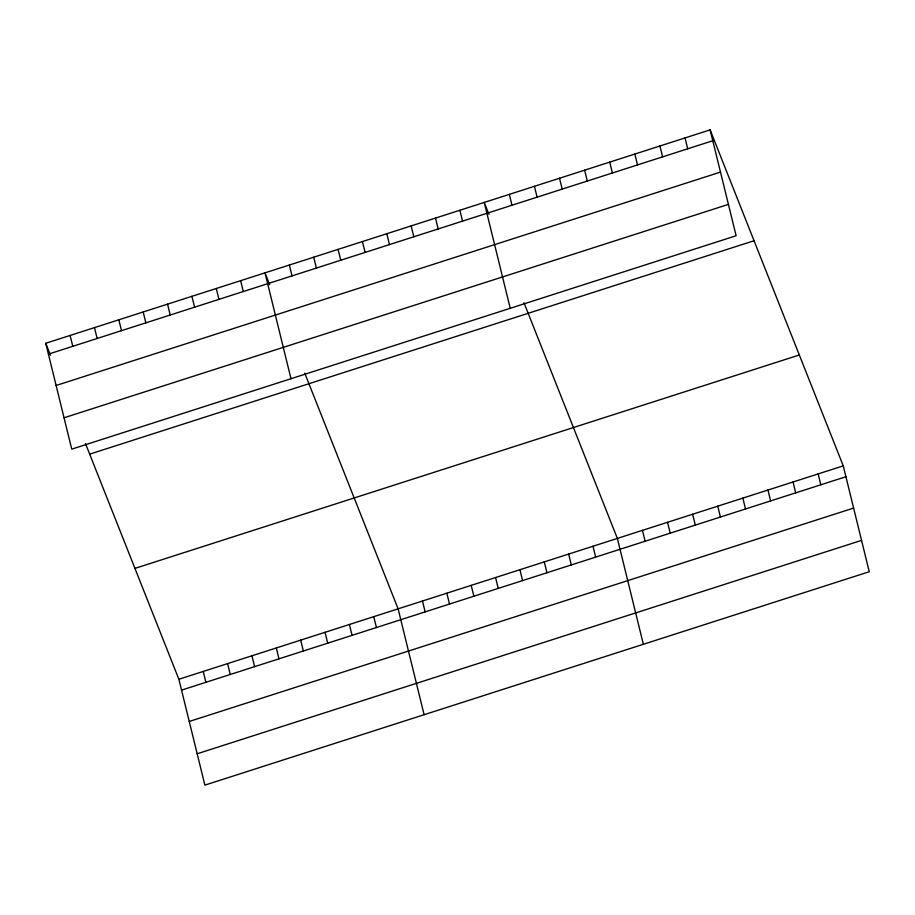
<?xml version="1.0" encoding="UTF-8"?>
<svg xmlns="http://www.w3.org/2000/svg" width="915" height="915" viewBox="0 0 915 915"><rect width="100%" height="100%" fill="white"/><g stroke="black" fill="none" stroke-linecap="round" stroke-linejoin="round"><path stroke-width="1.37" d="M710.12 129.873L736.129 235.738L71.747 449.139L45.75 343.274L710.12 129.873L843.253 465.861L869.25 571.726L204.88 785.127L178.871 679.262L85.495 443.592M48.415 354.139L712.796 140.738M56.124 385.49L720.494 172.089M64.05 417.789L728.432 204.388M89.681 454.149L754.052 240.748M134.94 568.387L799.321 354.986M178.871 679.262L843.253 465.861M181.547 690.127L845.918 476.726M189.245 721.477L853.615 508.077M197.171 753.777L861.553 540.376M488.942 214.316L484.241 202.432L510.238 308.286M523.986 302.751L617.362 538.42L643.359 644.274M269.696 284.737L264.995 272.853L290.993 378.719M304.741 373.171L398.116 608.841L424.114 714.707M45.75 343.274L50.462 355.157M818.147 473.924L820.824 484.79M793.053 481.988L795.718 492.853M685.026 137.936L687.691 148.802M767.948 490.051L770.624 500.917M659.932 146L662.597 156.865M742.854 498.115L745.519 508.98M634.827 154.063L637.503 164.929M717.76 506.178L720.425 517.032M609.733 162.127L612.398 172.992M692.655 514.23L695.32 525.096M584.628 170.19L587.304 181.044M667.561 522.293L670.226 533.159M559.534 178.242L562.199 189.108M642.456 530.357L645.132 541.222M534.44 186.305L537.105 197.171M509.335 194.369L512 205.234M593 546.244L595.665 557.109M568.638 554.067L571.303 564.932M459.879 210.256L462.544 221.121M544.276 561.89L546.953 572.756M435.517 218.079L438.182 228.944M519.914 569.713L522.591 580.579M411.155 225.902L413.82 236.768M495.564 577.548L498.229 588.414M386.793 233.725L389.47 244.591M471.202 585.371L473.867 596.237M362.432 241.56L365.108 252.426M446.84 593.195L449.505 604.06M338.07 249.383L340.746 260.249M422.478 601.018L425.143 611.883M313.719 257.207L316.384 268.072M289.357 265.03L292.022 275.895M373.755 616.664L376.42 627.53M349.393 624.488L352.069 635.353M240.634 280.676L243.299 291.542M325.031 632.322L327.707 643.176M216.272 288.5L218.937 299.365M300.68 640.145L303.345 651.011M191.91 296.334L194.586 307.188M276.319 647.969L278.983 658.834M167.548 304.157L170.224 315.023M251.957 655.792L254.622 666.658M143.186 311.981L145.862 322.846M227.595 663.615L230.26 674.481M118.836 319.804L121.501 330.67M203.233 671.438L205.898 682.304M94.474 327.627L97.139 338.493M70.112 335.45L72.777 346.316"/></g></svg>
